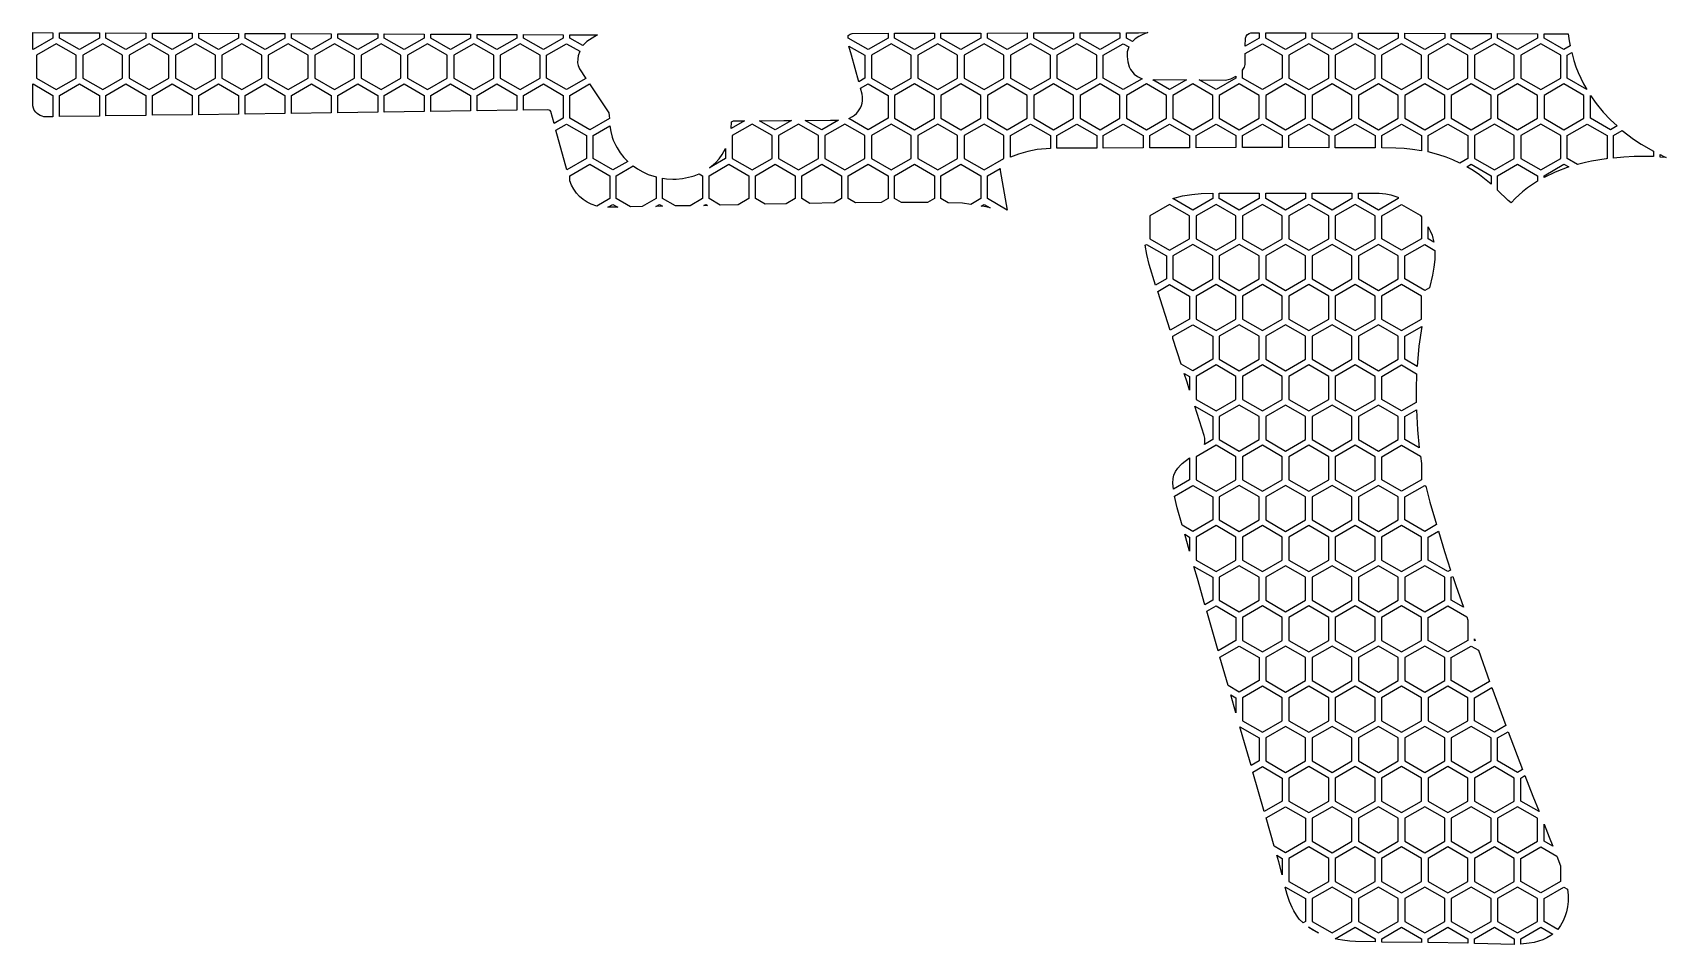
# Model space of a CAD drawing. Header units: millimetres. Extents: x 20 to 145, y -140 to -71.
import ezdxf

# ---------------------------------------------------------------- set-up
doc = ezdxf.new("R2010")
doc.units = ezdxf.units.MM

# ---------------------------------------------------------------- blocks, each defined once
blk = doc.blocks.new('HEX')
blk.add_lwpolyline([(1.516, 0.875), (0, 1.75), (-1.516, 0.875), (-1.516, -0.875), (0, -1.75), (1.516, -0.875)], close=True)

msp = doc.modelspace()

# ---------------------------------------------------------------- linework, layer by layer
for points in [[(20.395, -71.891), (20.395, -70.625), (21.942, -70.631), (21.942, -71.033), (20.426, -71.908), (20.395, -71.891)], [(22.442, -70.633), (25.473, -70.644), (25.473, -71.033), (23.957, -71.908), (22.442, -71.033), (22.442, -70.633)], [(25.973, -70.646), (29.004, -70.658), (29.004, -71.033), (27.488, -71.908), (25.973, -71.033), (25.973, -70.646)], [(29.504, -70.66), (32.535, -70.671), (32.535, -71.033), (31.02, -71.908), (29.504, -71.033), (29.504, -70.66)], [(33.035, -70.673), (36.066, -70.684), (36.066, -71.033), (34.551, -71.908), (33.035, -71.033), (33.035, -70.673)], [(36.566, -70.686), (39.597, -70.698), (39.597, -71.033), (38.082, -71.908), (36.566, -71.033), (36.566, -70.686)], [(40.097, -70.7), (43.128, -70.711), (43.128, -71.033), (41.613, -71.908), (40.097, -71.033), (40.097, -70.7)], [(43.628, -70.713), (46.659, -70.725), (46.659, -71.033), (45.144, -71.908), (43.628, -71.033), (43.628, -70.713)], [(47.159, -70.726), (50.191, -70.738), (50.191, -71.033), (48.675, -71.908), (47.159, -71.033), (47.159, -70.726)], [(50.691, -70.74), (53.722, -70.751), (53.722, -71.033), (52.206, -71.908), (50.691, -71.033), (50.691, -70.74)], [(54.222, -70.753), (57.253, -70.765), (57.253, -71.033), (55.737, -71.908), (54.222, -71.033), (54.222, -70.753)], [(57.753, -70.766), (60.784, -70.778), (60.784, -71.033), (59.268, -71.908), (57.753, -71.033), (57.753, -70.766)], [(61.284, -70.78), (63.384, -70.788), (62.573, -71.308), (62.415, -71.446), (62.278, -71.608), (61.284, -71.033), (61.284, -70.78)], [(82.475, -70.852), (82.539, -70.783), (82.618, -70.729), (82.784, -70.683), (85.501, -70.676), (85.501, -71.033), (83.986, -71.908), (82.47, -71.033), (82.475, -70.852)], [(86.001, -70.674), (89.033, -70.667), (89.033, -71.033), (87.517, -71.908), (86.001, -71.033), (86.001, -70.674)], [(89.533, -70.665), (92.564, -70.658), (92.564, -71.033), (91.048, -71.908), (89.533, -71.033), (89.533, -70.665)], [(93.064, -70.656), (96.095, -70.649), (96.095, -71.033), (94.579, -71.908), (93.064, -71.033), (93.064, -70.656)], [(96.595, -70.647), (99.626, -70.64), (99.626, -71.033), (98.11, -71.908), (96.595, -71.033), (96.595, -70.647)], [(100.126, -70.639), (103.157, -70.631), (103.157, -71.033), (101.641, -71.908), (100.126, -71.033), (100.126, -70.639)], [(103.657, -70.63), (104.574, -70.627), (105.276, -70.625), (104.909, -70.755), (104.592, -70.918), (104.326, -71.106), (104.121, -71.301), (103.657, -71.033), (103.657, -70.63)], [(112.693, -71.644), (112.703, -71.04), (112.755, -70.899), (112.862, -70.763), (112.985, -70.681), (113.13, -70.637), (113.75, -70.633), (113.75, -71.033), (112.693, -71.644)], [(114.25, -70.635), (117.281, -70.645), (117.281, -71.033), (115.766, -71.908), (114.25, -71.033), (114.25, -70.635)], [(117.781, -70.646), (120.812, -70.657), (120.812, -71.033), (119.297, -71.908), (117.781, -71.033), (117.781, -70.646)], [(121.312, -70.658), (124.343, -70.669), (124.343, -71.033), (122.828, -71.908), (121.312, -71.033), (121.312, -70.658)], [(124.843, -70.67), (127.874, -70.681), (127.874, -71.033), (126.359, -71.908), (124.843, -71.033), (124.843, -70.67)], [(128.374, -70.682), (131.406, -70.693), (131.406, -71.033), (129.89, -71.908), (128.374, -71.033), (128.374, -70.682)], [(131.906, -70.694), (134.937, -70.704), (134.937, -71.033), (133.421, -71.908), (131.906, -71.033), (131.906, -70.694)], [(137.426, -71.635), (136.952, -71.908), (135.437, -71.033), (135.437, -70.706), (137.279, -70.705), (137.353, -71.243), (137.426, -71.635)], [(62.032, -72.043), (61.917, -72.393), (61.879, -72.622), (61.874, -72.92), (61.91, -73.129), (62.014, -73.379), (62.506, -74.116), (61.034, -74.966), (59.518, -74.091), (59.518, -72.341), (61.034, -71.466), (62.032, -72.043)], [(83.273, -74.359), (82.721, -72.348), (82.528, -71.644), (83.736, -72.341), (83.736, -74.091), (83.273, -74.359)], [(103.837, -71.715), (103.755, -71.922), (103.718, -72.082), (103.706, -72.446), (103.753, -72.856), (103.866, -73.227), (103.968, -73.428), (104.049, -73.552), (104.247, -73.774), (104.492, -73.96), (104.633, -74.038), (104.854, -74.131), (103.407, -74.966), (101.891, -74.091), (101.891, -72.341), (103.407, -71.466), (103.837, -71.715)], [(112.491, -73.477), (112.627, -73.241), (112.682, -73.057), (112.693, -72.221), (114, -71.466), (115.516, -72.341), (115.516, -74.091), (114, -74.966), (112.485, -74.091), (112.491, -73.477)], [(137.541, -72.146), (137.708, -72.749), (137.866, -73.216), (138.042, -73.666), (138.235, -74.099), (138.443, -74.515), (138.686, -74.948), (137.202, -74.091), (137.202, -72.341), (137.541, -72.146)], [(21.942, -77.026), (21.251, -77.024), (21.105, -76.992), (20.967, -76.94), (20.841, -76.869), (20.727, -76.78), (20.626, -76.676), (20.517, -76.517), (20.457, -76.384), (20.407, -76.192), (20.395, -76.038), (20.395, -74.542), (20.426, -74.524), (21.942, -75.399), (21.942, -77.026)], [(25.473, -76.976), (22.442, -77.019), (22.442, -75.399), (23.957, -74.524), (25.473, -75.399), (25.473, -76.976)], [(29.004, -76.927), (25.973, -76.969), (25.973, -75.399), (27.488, -74.524), (29.004, -75.399), (29.004, -76.927)], [(32.535, -76.877), (29.504, -76.92), (29.504, -75.399), (31.02, -74.524), (32.535, -75.399), (32.535, -76.877)], [(36.066, -76.828), (33.035, -76.87), (33.035, -75.399), (34.551, -74.524), (36.066, -75.399), (36.066, -76.828)], [(39.597, -76.778), (36.566, -76.821), (36.566, -75.399), (38.082, -74.524), (39.597, -75.399), (39.597, -76.778)], [(43.128, -76.728), (40.097, -76.771), (40.097, -75.399), (41.613, -74.524), (43.128, -75.399), (43.128, -76.728)], [(46.659, -76.679), (43.628, -76.721), (43.628, -75.399), (45.144, -74.524), (46.659, -75.399), (46.659, -76.679)], [(50.191, -76.629), (47.159, -76.672), (47.159, -75.399), (48.675, -74.524), (50.191, -75.399), (50.191, -76.629)], [(53.722, -76.579), (50.691, -76.622), (50.691, -75.399), (52.206, -74.524), (53.722, -75.399), (53.722, -76.579)], [(57.253, -76.53), (54.222, -76.572), (54.222, -75.399), (55.737, -74.524), (57.253, -75.399), (57.253, -76.53)], [(60.09, -77.55), (59.841, -76.635), (59.773, -76.565), (59.697, -76.522), (59.573, -76.497), (57.753, -76.523), (57.753, -75.399), (59.268, -74.524), (60.784, -75.399), (60.784, -77.149), (60.09, -77.55)], [(62.784, -74.533), (64.241, -76.719), (64.287, -76.97), (64.296, -77.16), (62.799, -78.024), (61.284, -77.149), (61.284, -75.399), (62.784, -74.533)], [(82.51, -77.173), (82.808, -77.022), (82.957, -76.913), (83.092, -76.789), (83.213, -76.651), (83.318, -76.501), (83.406, -76.339), (83.476, -76.168), (83.526, -75.989), (83.556, -75.804), (83.559, -75.516), (83.532, -75.32), (83.41, -74.857), (83.986, -74.524), (85.501, -75.399), (85.501, -77.149), (83.986, -78.024), (82.51, -77.173)], [(105.648, -74.218), (105.796, -74.203), (108.227, -74.222), (106.938, -74.966), (105.648, -74.218)], [(109.193, -74.23), (111.184, -74.237), (111.386, -74.199), (111.593, -74.133), (111.799, -74.041), (111.985, -73.935), (111.985, -74.091), (110.469, -74.966), (109.193, -74.23)], [(138.968, -75.399), (139.404, -76.018), (139.943, -76.677), (140.508, -77.275), (140.994, -77.73), (140.483, -78.024), (138.968, -77.149), (138.968, -75.399)], [(61.05, -81.073), (60.226, -78.049), (61.034, -77.583), (62.549, -78.458), (62.549, -80.208), (61.05, -81.073)], [(64.323, -77.722), (64.395, -78.161), (64.514, -78.595), (64.59, -78.805), (64.774, -79.211), (64.881, -79.406), (65.123, -79.779), (65.401, -80.127), (65.695, -80.43), (64.565, -81.083), (63.049, -80.208), (63.049, -78.458), (64.323, -77.722)], [(73.573, -77.92), (73.599, -77.421), (73.745, -77.348), (74.577, -77.341), (73.573, -77.92)], [(75.724, -77.332), (77.567, -77.317), (78.157, -77.312), (76.924, -78.024), (75.724, -77.332)], [(79.207, -77.304), (81.133, -77.289), (81.738, -77.284), (80.455, -78.024), (79.207, -77.304)], [(97.86, -79.439), (96.86, -79.531), (96.138, -79.663), (95.433, -79.866), (94.829, -80.119), (94.829, -78.458), (96.345, -77.583), (97.86, -78.458), (97.86, -79.439)], [(101.391, -79.414), (98.36, -79.42), (98.36, -78.458), (99.876, -77.583), (101.391, -78.458), (101.391, -79.414)], [(104.922, -79.403), (101.891, -79.413), (101.891, -78.458), (103.407, -77.583), (104.922, -78.458), (104.922, -79.403)], [(108.453, -79.392), (105.422, -79.402), (105.422, -78.458), (106.938, -77.583), (108.453, -78.458), (108.453, -79.392)], [(111.985, -79.381), (108.953, -79.391), (108.953, -78.458), (110.469, -77.583), (111.985, -78.458), (111.985, -79.381)], [(115.516, -79.374), (112.485, -79.38), (112.485, -78.458), (114, -77.583), (115.516, -78.458), (115.516, -79.374)], [(119.047, -79.383), (116.016, -79.375), (116.016, -78.458), (117.531, -77.583), (119.047, -78.458), (119.047, -79.383)], [(122.578, -79.384), (119.547, -79.385), (119.547, -78.458), (121.062, -77.583), (122.578, -78.458), (122.578, -79.384)], [(126.109, -79.614), (125.416, -79.512), (124.795, -79.449), (124.15, -79.409), (123.078, -79.385), (123.078, -78.458), (124.593, -77.583), (126.109, -78.458), (126.109, -79.614)], [(129.033, -80.558), (128.505, -80.313), (127.978, -80.105), (127.437, -79.926), (126.609, -79.712), (126.609, -78.458), (128.124, -77.583), (129.64, -78.458), (129.64, -80.208), (129.033, -80.558)], [(140.174, -80.242), (139.057, -80.414), (138.587, -80.511), (137.984, -80.659), (137.202, -80.208), (137.202, -78.458), (138.718, -77.583), (140.233, -78.458), (140.233, -80.208), (140.174, -80.242)], [(141.396, -78.075), (142.257, -78.729), (142.825, -79.107), (143.764, -79.654), (143.764, -80.067), (143.074, -80.052), (142.301, -80.065), (141.519, -80.107), (140.733, -80.177), (140.733, -78.458), (141.396, -78.075)], [(71.924, -80.911), (72.366, -80.533), (72.643, -80.228), (72.888, -79.895), (73.143, -79.448), (73.143, -80.208), (71.924, -80.911)], [(63.336, -83.831), (62.913, -83.687), (62.595, -83.526), (62.3, -83.33), (62.03, -83.099), (61.789, -82.836), (61.581, -82.544), (61.408, -82.226), (61.284, -81.911), (61.284, -81.516), (62.799, -80.641), (64.315, -81.516), (64.315, -83.266), (63.336, -83.831)], [(66.782, -83.873), (65.897, -83.89), (64.815, -83.266), (64.815, -81.516), (66.101, -80.773), (66.429, -81.001), (66.828, -81.228), (67.251, -81.418), (67.846, -81.611), (67.846, -83.266), (66.782, -83.873)], [(74.101, -83.731), (72.73, -83.758), (71.877, -83.266), (71.877, -81.516), (73.393, -80.641), (74.908, -81.516), (74.908, -83.266), (74.101, -83.731)], [(77.755, -83.66), (76.146, -83.692), (75.408, -83.266), (75.408, -81.516), (76.924, -80.641), (78.439, -81.516), (78.439, -83.266), (77.755, -83.66)], [(81.396, -83.592), (79.563, -83.625), (78.939, -83.266), (78.939, -81.516), (80.455, -80.641), (81.97, -81.516), (81.97, -83.266), (81.396, -83.592)], [(84.972, -83.571), (83.019, -83.582), (82.47, -83.266), (82.47, -81.516), (83.986, -80.641), (85.501, -81.516), (85.501, -83.266), (84.972, -83.571)], [(88.513, -83.565), (86.521, -83.565), (86.001, -83.266), (86.001, -81.516), (87.517, -80.641), (89.033, -81.516), (89.033, -83.266), (88.513, -83.565)], [(91.812, -83.699), (91.173, -83.613), (90.074, -83.578), (89.533, -83.266), (89.533, -81.516), (91.048, -80.641), (92.564, -81.516), (92.564, -83.266), (91.812, -83.699)], [(131.406, -82.163), (130.524, -81.464), (130.03, -81.126), (129.552, -80.836), (129.89, -80.641), (131.406, -81.516), (131.406, -82.163)], [(134.937, -81.926), (134.167, -82.444), (133.788, -82.744), (133.255, -83.234), (132.925, -83.589), (132.701, -83.4), (131.906, -82.613), (131.906, -81.516), (133.421, -80.641), (134.937, -81.516), (134.937, -81.926)], [(137.323, -80.854), (136.272, -81.246), (135.437, -81.644), (135.437, -81.516), (136.952, -80.641), (137.323, -80.854)], [(144.264, -79.91), (144.549, -80.046), (144.745, -80.134), (144.264, -80.094), (144.264, -79.91)], [(70.448, -83.802), (69.313, -83.824), (68.346, -83.266), (68.346, -81.713), (68.639, -81.751), (69.134, -81.774), (69.381, -81.769), (69.86, -81.726), (70.092, -81.689), (70.536, -81.586), (70.75, -81.52), (71.129, -81.372), (71.377, -81.516), (71.377, -83.266), (70.448, -83.802)], [(94.026, -80.96), (94.037, -81.122), (94.579, -84.141), (93.064, -83.266), (93.064, -81.516), (94.026, -80.96)], [(107.188, -83.252), (107.917, -83.055), (108.617, -82.943), (109.328, -82.879), (110.219, -82.848), (110.219, -83.266), (108.703, -84.141), (107.188, -83.266), (107.188, -83.252)], [(110.719, -82.844), (113.75, -82.844), (113.75, -83.266), (112.235, -84.141), (110.719, -83.266), (110.719, -82.844)], [(114.25, -82.844), (117.281, -82.844), (117.281, -83.266), (115.766, -84.141), (114.25, -83.266), (114.25, -82.844)], [(117.781, -82.844), (120.812, -82.844), (120.812, -83.266), (119.297, -84.141), (117.781, -83.266), (117.781, -82.844)], [(121.312, -82.844), (122.889, -82.845), (123.385, -82.888), (123.772, -82.967), (124.241, -83.118), (124.343, -83.161), (124.343, -83.266), (122.828, -84.141), (121.312, -83.266), (121.312, -82.844)], [(64.929, -83.909), (64.175, -83.924), (64.565, -83.699), (64.929, -83.909)], [(68.346, -83.843), (67.829, -83.853), (68.096, -83.699), (68.346, -83.843)], [(71.762, -83.777), (71.482, -83.782), (71.627, -83.699), (71.762, -83.777)], [(93.272, -83.963), (92.83, -83.872), (92.59, -83.828), (92.814, -83.699), (93.272, -83.963)], [(126.011, -84.526), (126.109, -84.653), (126.109, -86.324), (124.593, -87.199), (123.078, -86.324), (123.078, -84.574), (124.593, -83.699), (126.011, -84.526)], [(126.609, -85.405), (126.771, -85.713), (126.909, -86.045), (126.982, -86.269), (127.057, -86.582), (126.609, -86.324), (126.609, -85.405)], [(105.874, -89.851), (105.376, -88.274), (105.195, -87.524), (105.08, -86.81), (105.172, -86.757), (106.688, -87.632), (106.688, -89.382), (105.874, -89.851)], [(127.134, -87.204), (127.125, -87.9), (127.056, -88.495), (126.945, -89.09), (126.723, -90.046), (126.359, -90.257), (124.843, -89.382), (124.843, -87.632), (126.359, -86.757), (127.134, -87.204)], [(106.984, -93.288), (106.031, -90.338), (106.938, -89.815), (108.453, -90.69), (108.453, -92.44), (106.984, -93.288)], [(107.814, -95.859), (107.188, -93.919), (107.188, -93.748), (108.703, -92.873), (110.219, -93.748), (110.219, -95.498), (108.703, -96.373), (107.814, -95.859)], [(126.134, -93.003), (125.919, -94.51), (125.775, -96.036), (124.843, -95.498), (124.843, -93.748), (126.134, -93.003)], [(108.453, -97.838), (108.261, -97.242), (108.044, -96.569), (108.453, -96.806), (108.453, -97.838)], [(125.741, -96.593), (125.703, -97.78), (125.705, -98.789), (124.593, -99.431), (123.078, -98.556), (123.078, -96.806), (124.593, -95.931), (125.741, -96.593)], [(109.587, -101.978), (109.616, -101.83), (109.623, -101.674), (109.61, -101.514), (109.572, -101.314), (108.853, -99.075), (110.219, -99.864), (110.219, -101.614), (109.587, -101.978)], [(125.72, -99.358), (125.799, -100.864), (125.936, -102.244), (124.843, -101.614), (124.843, -99.864), (125.72, -99.358)], [(107.221, -105.383), (107.193, -104.928), (107.215, -104.572), (107.265, -104.33), (107.382, -104.051), (107.559, -103.777), (107.756, -103.556), (107.889, -103.438), (108.453, -103.013), (108.453, -104.672), (107.221, -105.383)], [(126.021, -102.871), (126.109, -103.435), (126.109, -104.672), (124.593, -105.547), (123.078, -104.672), (123.078, -102.922), (124.593, -102.047), (126.021, -102.871)], [(107.889, -108.135), (107.512, -106.8), (107.304, -105.913), (108.703, -105.105), (110.219, -105.98), (110.219, -107.73), (108.703, -108.605), (107.889, -108.135)], [(126.449, -105.156), (126.756, -106.385), (127.249, -108.091), (126.359, -108.605), (124.843, -107.73), (124.843, -105.98), (126.359, -105.105), (126.449, -105.156)], [(108.453, -110.102), (108.088, -108.827), (108.453, -109.038), (108.453, -110.102)], [(127.395, -108.584), (127.869, -110.123), (128.327, -111.545), (128.124, -111.663), (126.609, -110.788), (126.609, -109.038), (127.395, -108.584)], [(109.625, -114.188), (109.056, -112.202), (108.788, -111.27), (110.219, -112.096), (110.219, -113.846), (109.625, -114.188)], [(128.489, -112.03), (128.724, -112.722), (129.296, -114.378), (128.374, -113.846), (128.374, -112.096), (128.489, -112.03)], [(110.628, -117.687), (109.767, -114.684), (110.469, -114.279), (111.985, -115.154), (111.985, -116.904), (110.628, -117.687)], [(129.64, -115.365), (129.64, -116.904), (128.124, -117.779), (126.609, -116.904), (126.609, -115.154), (128.124, -114.279), (129.548, -115.1), (129.64, -115.365)], [(130.19, -116.933), (130.14, -116.904), (130.14, -116.79), (130.19, -116.933)], [(111.392, -120.35), (110.77, -118.182), (112.235, -117.337), (113.75, -118.212), (113.75, -119.962), (112.235, -120.837), (111.392, -120.35)], [(130.447, -117.658), (131.295, -120.026), (129.89, -120.837), (128.374, -119.962), (128.374, -118.212), (129.89, -117.337), (130.447, -117.658)], [(131.468, -120.503), (132.532, -123.389), (131.656, -123.895), (130.14, -123.02), (130.14, -121.27), (131.468, -120.503)], [(111.985, -122.417), (111.59, -121.042), (111.985, -121.27), (111.985, -122.417)], [(113.136, -126.432), (112.519, -124.282), (112.291, -123.485), (113.75, -124.328), (113.75, -126.078), (113.136, -126.432)], [(132.709, -123.864), (133.803, -126.732), (133.421, -126.953), (131.906, -126.078), (131.906, -124.328), (132.709, -123.864)], [(114.139, -129.931), (113.278, -126.928), (114, -126.511), (115.516, -127.386), (115.516, -129.136), (114.139, -129.931)], [(133.985, -127.204), (134.596, -128.771), (135.054, -129.934), (133.671, -129.136), (133.671, -127.386), (133.985, -127.204)], [(114.894, -132.566), (114.281, -130.426), (115.766, -129.569), (117.281, -130.444), (117.281, -132.194), (115.766, -133.069), (114.894, -132.566)], [(135.437, -130.902), (135.828, -131.887), (136.102, -132.578), (135.437, -132.194), (135.437, -130.902)], [(136.401, -133.328), (136.702, -134.083), (136.702, -135.252), (135.187, -136.127), (133.671, -135.252), (133.671, -133.502), (135.187, -132.627), (136.401, -133.328)], [(115.516, -134.767), (115.241, -133.773), (115.093, -133.258), (115.516, -133.502), (115.516, -134.767)], [(117.091, -138.42), (116.805, -138.121), (116.594, -137.837), (116.392, -137.498), (116.262, -137.236), (116.073, -136.784), (115.891, -136.25), (115.735, -135.702), (115.766, -135.685), (117.281, -136.56), (117.281, -138.31), (117.091, -138.42)], [(137.234, -135.847), (137.272, -136.307), (137.263, -136.795), (137.218, -137.184), (137.137, -137.568), (137.043, -137.879), (136.883, -138.272), (136.692, -138.615), (136.475, -138.909), (135.437, -138.31), (135.437, -136.56), (136.952, -135.685), (137.234, -135.847)], [(118.267, -139.169), (117.867, -138.961), (117.519, -138.75), (117.531, -138.743), (118.267, -139.169)], [(122.578, -139.869), (121.097, -139.836), (120.645, -139.81), (120.086, -139.739), (119.754, -139.675), (119.547, -139.618), (121.062, -138.743), (122.578, -139.618), (122.578, -139.869)], [(126.109, -139.917), (123.078, -139.878), (123.078, -139.618), (124.593, -138.743), (126.109, -139.618), (126.109, -139.917)], [(129.64, -139.965), (126.609, -139.922), (126.609, -139.618), (128.124, -138.743), (129.64, -139.618), (129.64, -139.965)], [(133.171, -140.05), (130.14, -139.975), (130.14, -139.618), (131.656, -138.743), (133.171, -139.618), (133.171, -140.05)], [(136.102, -139.271), (135.954, -139.381), (135.661, -139.56), (135.348, -139.705), (135.019, -139.819), (134.674, -139.907), (134.317, -139.971), (133.671, -140.033), (133.671, -139.618), (135.187, -138.743), (136.102, -139.271)]]:
    msp.add_lwpolyline(points, close=True)

# ---------------------------------------------------------------- block references
for p in [(22.192, -73.216), (25.723, -73.216), (29.254, -73.216), (32.785, -73.216), (36.316, -73.216), (39.847, -73.216), (43.378, -73.216), (46.909, -73.216), (50.441, -73.216), (53.972, -73.216), (57.503, -73.216), (85.751, -73.216), (89.283, -73.216), (92.814, -73.216), (96.345, -73.216), (99.876, -73.216), (117.531, -73.216), (121.062, -73.216), (124.593, -73.216), (128.124, -73.216), (131.656, -73.216), (135.187, -73.216), (87.517, -76.274), (91.048, -76.274), (94.579, -76.274), (98.11, -76.274), (101.641, -76.274), (105.172, -76.274), (108.703, -76.274), (112.235, -76.274), (115.766, -76.274), (119.297, -76.274), (122.828, -76.274), (126.359, -76.274), (129.89, -76.274), (133.421, -76.274), (136.952, -76.274), (75.158, -79.333), (78.689, -79.333), (82.22, -79.333), (85.751, -79.333), (89.283, -79.333), (92.814, -79.333), (131.656, -79.333), (135.187, -79.333), (106.938, -85.449), (110.469, -85.449), (114, -85.449), (117.531, -85.449), (121.062, -85.449), (108.703, -88.507), (112.235, -88.507), (115.766, -88.507), (119.297, -88.507), (122.828, -88.507), (110.469, -91.565), (114, -91.565), (117.531, -91.565), (121.062, -91.565), (124.593, -91.565), (112.235, -94.623), (115.766, -94.623), (119.297, -94.623), (122.828, -94.623), (110.469, -97.681), (114, -97.681), (117.531, -97.681), (121.062, -97.681), (112.235, -100.739), (115.766, -100.739), (119.297, -100.739), (122.828, -100.739), (110.469, -103.797), (114, -103.797), (117.531, -103.797), (121.062, -103.797), (112.235, -106.855), (115.766, -106.855), (119.297, -106.855), (122.828, -106.855), (110.469, -109.913), (114, -109.913), (117.531, -109.913), (121.062, -109.913), (124.593, -109.913), (112.235, -112.971), (115.766, -112.971), (119.297, -112.971), (122.828, -112.971), (126.359, -112.971), (114, -116.029), (117.531, -116.029), (121.062, -116.029), (124.593, -116.029), (115.766, -119.087), (119.297, -119.087), (122.828, -119.087), (126.359, -119.087), (114, -122.145), (117.531, -122.145), (121.062, -122.145), (124.593, -122.145), (128.124, -122.145), (115.766, -125.203), (119.297, -125.203), (122.828, -125.203), (126.359, -125.203), (129.89, -125.203), (117.531, -128.261), (121.062, -128.261), (124.593, -128.261), (128.124, -128.261), (131.656, -128.261), (119.297, -131.319), (122.828, -131.319), (126.359, -131.319), (129.89, -131.319), (133.421, -131.319), (117.531, -134.377), (121.062, -134.377), (124.593, -134.377), (128.124, -134.377), (131.656, -134.377), (119.297, -137.435), (122.828, -137.435), (126.359, -137.435), (129.89, -137.435), (133.421, -137.435)]:
    msp.add_blockref('HEX', p)

doc.saveas('drawing.dxf')
